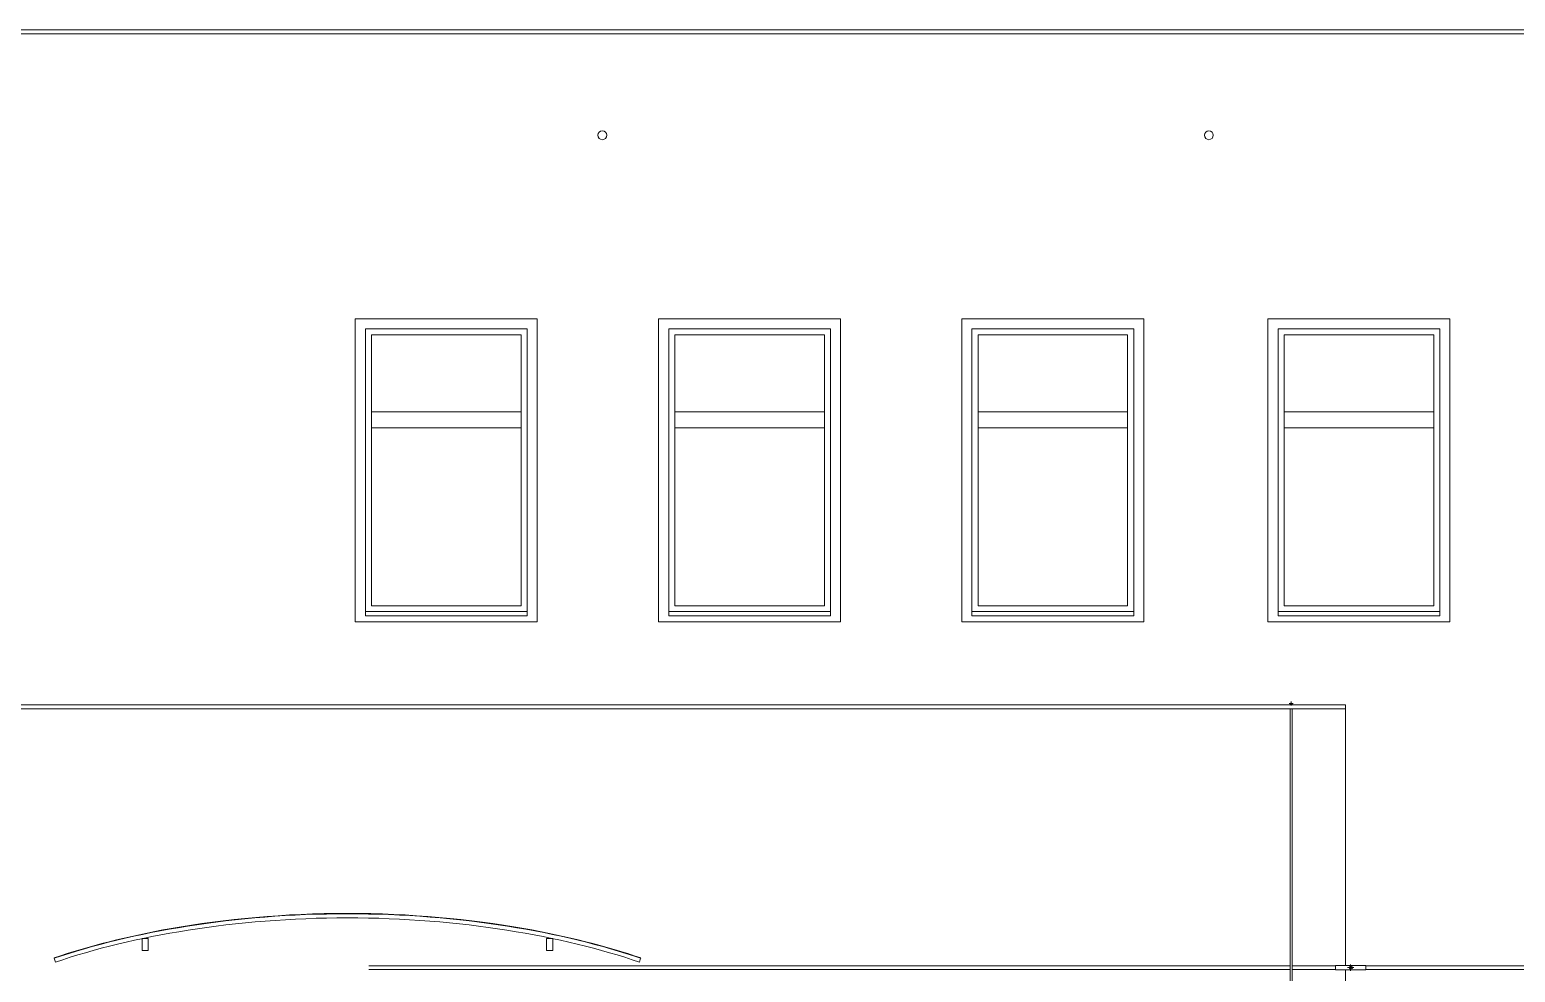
# Model space of a CAD drawing. Header units: millimetres. Extents: x -4051 to 472247, y -45352 to 20466.
# Drawn here: x 183251 to 190598, y 4887 to 9550 of the extents above; entities that cross this region are included whole.
import ezdxf

# ---------------------------------------------------------------- set-up
doc = ezdxf.new("R2010")
doc.units = ezdxf.units.MM
for name, color, linetype, lineweight in [('A-GLAZ', 151, 'Continuous', 9), ('A-ROOF', 132, 'Continuous', 9), ('A-WALL', 113, 'Continuous', 9), ('E-POWR-CNDT', 130, 'Continuous', 9), ('E-POWR-CNTR', 130, 'Continuous', 9), ('E-POWR-DROP', 130, 'Continuous', 9), ('M-EQPM', 50, 'Continuous', 9), ('Q-SPCQ', 91, 'Continuous', 9)]:
    doc.layers.add(name, color=color, linetype=linetype, lineweight=lineweight)

# ---------------------------------------------------------------- blocks, each defined once
blk = doc.blocks.new('Conduit Elbow - without Fittings - EMT - Standard-1108667-S-Bourání')
at = {"layer": 'E-POWR-CNDT'}
for p, q in [((-32832.8, 4920), (-32887.6, 4920)), ((-32887.6, 4920), (-32887.6, 4910)), ((-32887.6, 4910), (-32887.6, 4900)), ((-32887.6, 4900), (-32832.8, 4900))]:
    blk.add_line(p, q, dxfattribs=at)
at = {"layer": 'E-POWR-CNDT', "flags": 128}
for points in [[(-32812.8, 4920), (-32812.8, 4920), (-32812.9, 4920), (-32812.9, 4920), (-32813, 4920), (-32813.2, 4920), (-32813.4, 4920), (-32813.6, 4920), (-32813.8, 4920), (-32814.1, 4920), (-32814.4, 4920), (-32814.7, 4920), (-32815.1, 4920), (-32815.4, 4920), (-32815.8, 4920), (-32816.3, 4920), (-32816.8, 4920), (-32817.2, 4920), (-32817.8, 4920), (-32818.3, 4920), (-32818.9, 4920), (-32819.4, 4920), (-32820.1, 4920), (-32820.7, 4920), (-32821.3, 4920), (-32822, 4920), (-32822.7, 4920), (-32823.4, 4920), (-32824.1, 4920), (-32824.8, 4920), (-32825.5, 4920), (-32826.3, 4920), (-32827.1, 4920), (-32827.8, 4920), (-32828.6, 4920), (-32829.4, 4920), (-32830.2, 4920), (-32831, 4920), (-32831.8, 4920), (-32832.6, 4920), (-32832.8, 4920)], [(-32832.8, 4900), (-32832, 4900), (-32831.2, 4900), (-32830.4, 4900), (-32829.6, 4900), (-32828.8, 4900), (-32828, 4900), (-32827.3, 4900), (-32826.5, 4900), (-32825.7, 4900), (-32825, 4900), (-32824.3, 4900), (-32823.6, 4900), (-32822.9, 4900), (-32822.2, 4900), (-32821.5, 4900), (-32820.9, 4900), (-32820.2, 4900), (-32819.6, 4900), (-32819, 4900), (-32818.4, 4900), (-32817.9, 4900), (-32817.4, 4900), (-32816.9, 4900), (-32816.4, 4900), (-32816, 4900), (-32815.5, 4900), (-32815.2, 4900), (-32814.8, 4900), (-32814.5, 4900), (-32814.2, 4900), (-32813.9, 4900), (-32813.6, 4900), (-32813.4, 4900), (-32813.2, 4900), (-32813.1, 4900), (-32813, 4900), (-32812.9, 4900), (-32812.8, 4900), (-32812.8, 4900)]]:
    blk.add_lwpolyline(points, dxfattribs=at)
at = {"layer": 'E-POWR-CNDT'}
for start, end in [(90, 105), (255, 270), (0, 30), (330, 0)]:
    blk.add_arc((-32812.8, 4910), 10, start, end, dxfattribs=at)
blk = doc.blocks.new('Conduit Elbow - without Fittings - EMT - Standard-V53-S-Bourání')
at = {"layer": 'E-POWR-CNDT'}
for p, q in [((-32738, 4920), (-32792.8, 4920)), ((-32792.8, 4900), (-32738, 4900)), ((-32738, 4910), (-32738, 4920)), ((-32738, 4900), (-32738, 4910))]:
    blk.add_line(p, q, dxfattribs=at)
at = {"layer": 'E-POWR-CNDT', "flags": 128}
for points in [[(-32815.3, 4919.7), (-32814.9, 4919.8), (-32814.5, 4919.9), (-32814.1, 4919.9)], [(-32814, 4900.1), (-32814.4, 4900.1), (-32814.8, 4900.2), (-32815.2, 4900.3)], [(-32792.8, 4900), (-32793.6, 4900), (-32794.4, 4900), (-32795.2, 4900), (-32796, 4900), (-32796.8, 4900), (-32797.5, 4900), (-32798.3, 4900), (-32799.1, 4900), (-32799.8, 4900), (-32800.6, 4900), (-32801.3, 4900), (-32802, 4900), (-32802.7, 4900), (-32803.4, 4900), (-32804.1, 4900), (-32804.7, 4900), (-32805.4, 4900), (-32806, 4900), (-32806.6, 4900), (-32807.1, 4900), (-32807.7, 4900), (-32808.2, 4900), (-32808.7, 4900), (-32809.2, 4900), (-32809.6, 4900), (-32810, 4900), (-32810.4, 4900)], [(-32810.2, 4920), (-32809.7, 4920), (-32809.3, 4920), (-32808.8, 4920), (-32808.3, 4920), (-32807.8, 4920), (-32807.3, 4920), (-32806.7, 4920), (-32806.1, 4920), (-32805.5, 4920), (-32804.9, 4920), (-32804.3, 4920), (-32803.6, 4920), (-32802.9, 4920), (-32802.2, 4920), (-32801.5, 4920), (-32800.8, 4920), (-32800, 4920), (-32799.3, 4920), (-32798.5, 4920), (-32797.8, 4920), (-32797, 4920), (-32796.2, 4920), (-32795.4, 4920), (-32794.6, 4920), (-32793.8, 4920), (-32793, 4920), (-32792.8, 4920)]]:
    blk.add_lwpolyline(points, dxfattribs=at)
at = {"layer": 'E-POWR-CNDT'}
for start, end in [(90, 105), (255, 270), (0, 30), (330, 0)]:
    blk.add_arc((-32812.8, 4910), 10, start, end, dxfattribs=at)
blk = doc.blocks.new('OKNO_1k_nadsvetlik - OKNO_1k_nadsvetlik_900 x 1500-V54-S-Bourání')
at = {"layer": 'A-GLAZ'}
for p, q in [((-40263.6, 8120), (-40263.6, 6620)), ((-39363.6, 8120), (-40263.6, 8120)), ((-39363.6, 6620), (-39363.6, 8120)), ((-40213.6, 8070), (-39413.6, 8070)), ((-40213.6, 8070), (-40213.6, 6672)), ((-40183.6, 6700), (-40183.6, 8040)), ((-40183.6, 8040), (-39443.6, 8040)), ((-39443.6, 8040), (-39443.6, 6700)), ((-39413.6, 8070), (-39413.6, 6672)), ((-40183.6, 7660), (-39443.6, 7660)), ((-40183.6, 7660), (-40183.6, 7580)), ((-39443.6, 7580), (-39443.6, 7660)), ((-39443.6, 7580), (-40183.6, 7580)), ((-39443.6, 6700), (-40183.6, 6700)), ((-40263.6, 6620), (-39363.6, 6620))]:
    blk.add_line(p, q, dxfattribs=at)
blk = doc.blocks.new('parapet_ext - parapet_ext-V55-S-Bourání')
at = {"layer": 'Q-SPCQ'}
for p, q in [((-40213.6, 6650), (-40213.6, 6672)), ((-39413.6, 6672), (-40213.6, 6672)), ((-39413.6, 6650), (-40213.6, 6650)), ((-39413.6, 6672), (-39413.6, 6650))]:
    blk.add_line(p, q, dxfattribs=at)
blk = doc.blocks.new('DPS_stříška_vstup_hlavní - DPS_stříška_vstup_hlavní - Z01-1557379-S-Bourání')
at = {"layer": 'M-EQPM'}
h = blk.add_hatch(dxfattribs=at)
h.set_pattern_fill('FP_5', color=41, style=0, pattern_type=2)
h.set_pattern_definition([(90, (-37774.07, 4956.37), (-200, 1e-14), [])])
h.paths.add_polyline_path([(-39224.1, 4956.4), (-39092.4, 4998.1), (-38951.9, 5036.5), (-38803, 5071.2), (-38646.5, 5101.6), (-38483.1, 5127.4), (-38313.5, 5148.2), (-38138.3, 5163.6), (-37958.3, 5173.1), (-37774.1, 5176.4), (-37589.9, 5173.1), (-37406.8, 5163.3), (-37234.7, 5148.2), (-37065.1, 5127.4), (-36901.7, 5101.6), (-36726.4, 5066.8), (-36574.4, 5030.6), (-36455.7, 4998.1), (-36324.1, 4956.4), (-36323.4, 4958.3), (-36455.1, 5000), (-36595.8, 5038.5), (-36744.7, 5073.1), (-36901.3, 5103.6), (-37064.8, 5129.4), (-37234.5, 5150.2), (-37409.7, 5165.6), (-37589.8, 5175.1), (-37774.1, 5178.4), (-37958.3, 5175.1), (-38138.4, 5165.6), (-38314.1, 5150.1), (-38483.4, 5129.4), (-38646.9, 5103.6), (-38803.4, 5073.1), (-38981.3, 5030.6), (-39093.1, 5000), (-39224.8, 4958.3)])
at = {"layer": 'M-EQPM', "color": 41}
for p, q in [((-38759.1, 5054.9), (-38789.1, 5054.9)), ((-38789.1, 5054.9), (-38789.1, 4994.9)), ((-38759.1, 4994.9), (-38759.1, 5054.9)), ((-36759.1, 5054.9), (-36789.1, 5054.9)), ((-36789.1, 5054.9), (-36789.1, 4994.9)), ((-36759.1, 4994.9), (-36759.1, 5054.9)), ((-39224.8, 4958.3), (-39224.1, 4956.4)), ((-39224.1, 4956.4), (-39217.6, 4937.4)), ((-38789.1, 4994.9), (-38759.1, 4994.9)), ((-36789.1, 4994.9), (-36759.1, 4994.9)), ((-36324.1, 4956.4), (-36330.5, 4937.4)), ((-36324.1, 4956.4), (-36323.4, 4958.3))]:
    blk.add_line(p, q, dxfattribs=at)
for points, knots in [([(-37774.1, 5178.4), (-38084.3, 5178.4), (-38616.5, 5128.3), (-39055.4, 5016), (-39224.8, 4958.3)], [-1.617932, -1.617932, -1.617932, -1.617932, -0.719081, 0, 0, 0, 0]), ([(-36323.4, 4958.3), (-36492.7, 5016), (-36931.6, 5128.3), (-37463.9, 5178.4), (-37774.1, 5178.4)], [0, 0, 0, 0, 0.719081, 1.617932, 1.617932, 1.617932, 1.617932])]:
    blk.add_open_spline(points, degree=3, knots=knots, dxfattribs=at)
for points in [[(-39224.1, 4956.4), (-38843.4, 5086.3), (-38332.2, 5176.4), (-37774.1, 5176.4)], [(-39217.6, 4937.4), (-39028.5, 5002), (-38584.7, 5111.5), (-38052.1, 5156.4), (-37774.1, 5156.4)], [(-37774.1, 5176.4), (-37215.9, 5176.4), (-36704.8, 5086.3), (-36324.1, 4956.4)], [(-37774.1, 5156.4), (-37496.1, 5156.4), (-36963.5, 5111.5), (-36519.6, 5002), (-36330.5, 4937.4)]]:
    blk.add_open_spline(points, degree=3, dxfattribs=at)

msp = doc.modelspace()

# ---------------------------------------------------------------- hatches: boundary and pattern name
at = {"layer": 'E-POWR-DROP'}
for color, points in [(41, [(189489.1, 6212.2), (189491.6, 6213.3), (189493.4, 6214.7), (189493.9, 6218.5), (189491.6, 6221.6), (189487.8, 6222.1), (189485.5, 6220.8), (189484.1, 6217.2), (189485.5, 6213.7), (189487.8, 6212.4)]), (256, [(189785.7, 4901.3), (189791.1, 4905.5), (189792, 4907.7), (189792, 4912.3), (189787.8, 4917.8), (189781, 4918.7), (189777, 4916.3), (189774.4, 4910), (189777, 4903.7), (189778.9, 4902.2), (189783.4, 4901.6)])]:
    msp.add_hatch(color=color, dxfattribs=at).paths.add_polyline_path(points)

# ---------------------------------------------------------------- linework, layer by layer
at = {"layer": 'A-ROOF', "color": 41}
for p, q in [((181082.6, 9550), (193207.8, 9550)), ((173859.1, 6210), (189759.1, 6210)), ((189759.1, 6190), (173859.1, 6190)), ((189759.1, 6210), (189759.1, 6190))]:
    msp.add_line(p, q, dxfattribs=at)
at = {"layer": 'A-WALL'}
for p, q in [((193207.8, 9530), (181082.6, 9530)), ((189759.1, 6190), (189759.1, 4920)), ((189759.1, 4900), (189759.1, 2054.4))]:
    msp.add_line(p, q, dxfattribs=at)
for centre, start, end in [((186082.6, 9028), 0, 180), ((189082.6, 9028), 0, 180), ((186082.6, 9028), 180, 0), ((189082.6, 9028), 180, 0)]:
    msp.add_arc(centre, 22, start, end, dxfattribs=at)
at = {"layer": 'E-POWR-CNDT', "color": 41}
for p, q in [((189484.1, 6190), (189484.1, 6164.7)), ((189494.1, 6164.7), (189494.1, 6190)), ((189484.1, 6164.7), (189484.1, 1946.1)), ((189494.1, 1950), (189494.1, 6164.7))]:
    msp.add_line(p, q, dxfattribs=at)
at = {"layer": 'E-POWR-CNDT'}
for p, q in [((189484.2, 4919), (184927.9, 4919)), ((184927.9, 4901), (189484.2, 4901)), ((189708.5, 4919), (189493.8, 4919)), ((189493.8, 4901), (189708.5, 4901)), ((193009.2, 4919), (189858.2, 4919)), ((189858.2, 4901), (193009.2, 4901))]:
    msp.add_line(p, q, dxfattribs=at)
at = {"layer": 'E-POWR-CNDT', "color": 41, "flags": 128}
for points in [[(189484.1, 6216.2), (189484.1, 6216), (189484.1, 6215.7), (189484.1, 6215.3), (189484.1, 6215), (189484.1, 6214.6), (189484.1, 6214.2), (189484.1, 6213.8), (189484.1, 6213.3), (189484.1, 6212.8), (189484.1, 6212.3), (189484.1, 6211.7), (189484.1, 6211.2), (189484.1, 6210.6), (189484.1, 6210)], [(189494.1, 6209.8), (189494.1, 6210.4), (189494.1, 6211), (189494.1, 6211.6), (189494.1, 6212.1), (189494.1, 6212.7), (189494.1, 6213.2), (189494.1, 6213.6), (189494.1, 6214.1), (189494.1, 6214.5), (189494.1, 6214.9), (189494.1, 6215.2)]]:
    msp.add_lwpolyline(points, dxfattribs=at)
at = {"layer": 'E-POWR-CNTR', "color": 41}
for p, q in [((189479.1, 6217.2), (189499.1, 6217.2)), ((189489.1, 6207.2), (189489.1, 6227.2))]:
    msp.add_line(p, q, dxfattribs=at)
at = {"layer": 'E-POWR-CNTR'}
for p, q in [((189783.4, 4894), (189783.4, 4926)), ((189767.4, 4910), (189799.4, 4910))]:
    msp.add_line(p, q, dxfattribs=at)

# ---------------------------------------------------------------- block references
at = {"layer": 'A-GLAZ'}
for p in [(225124.5, 0), (226624.5, 0), (228124.5, 0), (229638.6, 0)]:
    msp.add_blockref('OKNO_1k_nadsvetlik - OKNO_1k_nadsvetlik_900 x 1500-V54-S-Bourání', p, dxfattribs=at)
at = {"layer": 'E-POWR-CNDT'}
for name in ['Conduit Elbow - without Fittings - EMT - Standard-1108667-S-Bourání', 'Conduit Elbow - without Fittings - EMT - Standard-V53-S-Bourání']:
    msp.add_blockref(name, (222596.2, 0), dxfattribs=at)
at = {"layer": 'M-EQPM', "color": 41}
msp.add_blockref('DPS_stříška_vstup_hlavní - DPS_stříška_vstup_hlavní - Z01-1557379-S-Bourání', (222596.2, 0), dxfattribs=at)
at = {"layer": 'Q-SPCQ'}
for p in [(225124.5, 0), (226624.5, 0), (228124.5, 0), (229638.6, 0)]:
    msp.add_blockref('parapet_ext - parapet_ext-V55-S-Bourání', p, dxfattribs=at)

doc.saveas('drawing.dxf')
